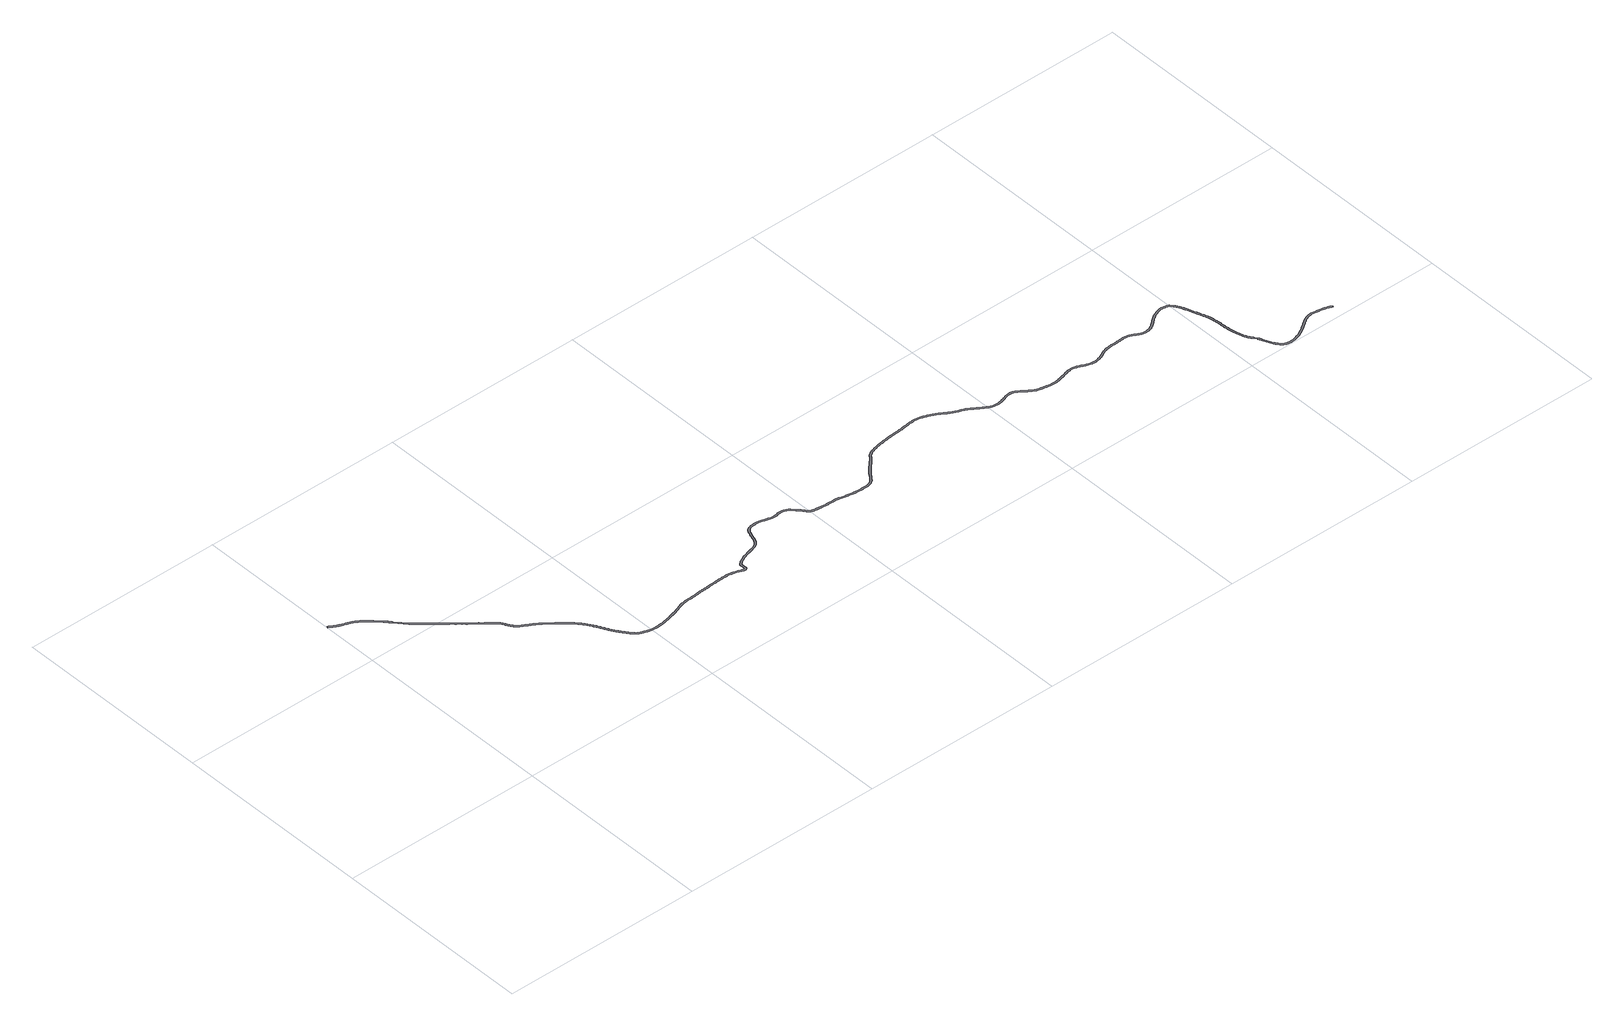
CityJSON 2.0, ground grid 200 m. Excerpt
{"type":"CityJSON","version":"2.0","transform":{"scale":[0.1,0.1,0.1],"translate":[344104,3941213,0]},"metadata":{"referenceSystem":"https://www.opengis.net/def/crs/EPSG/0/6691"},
"CityObjects":{
"road1":{"type":"Road","attributes":{"RoadStructureAttribute.sectionType":"1"},"geometry":[{"type":"MultiSurface","lod":"1","boundaries":[[[0,1,2,3,4,5,6,7,8,9,10,11,12,13,14,15,16,17,18,19,20,21,22,23,24,25,26,27,28,29,30,31,32,33,34,35,36,37,38,39,40,41,42,43,44,45,46,47,48,49,50,51,52,53,54,55,56,57,58,59,60,61,62,63,64,65,66,67,68,69,70,71,72,73,74,75,76,77,78,79,80,81,82,83,84,85,86,87,88,89,90,91,92,93,94,95,96,97,98,99,100,101,102,103,104,105,106,107,108,109,110,111,112,113,114,115,116,117,118,119,120,121,122,123,124,125,126,127,128,129,130,131,132,133,134,135,136,137,138,139,140,141,142,143,144,145,146,147,148,149,150,151,152,153,154,155,156,157,158,159,160,161,162,163,164,165,166,167,168,169,170,171,172,173,174,175,176,177,178,179,180,181,182,183,184,185,186,187,188,189,190,191,192,193,194,195,196,197,198,199,200,201,202,203,204,205,206,207,208,209,210,211,212,213,214,215,216,217,218,219,220,221,222,223,224,225,226,227,228,229,230,231,232,233,234,235,236,237,238,239,240,241,242,243,244,245,246,247,248,249,250,251,252,253,254,255,256,257,258,259,260,261,262,263,264,265,266,267,268,269,270,271,272,273,274,275,276,277,278,279,280,281,282,283,284,285,286,287,288,289,290,291,292,293,294,295,296,297,298,299,300,301,302,303,304,305,306,307,308,309,310,311,312,313,314,315,316,317,318,319,320,321,322,323,324,325,326,327,328,329,330,331,332,333,334,335,336,337,338,339,340,341,342,343,344,345,346,347,348,349,350,351,352,353,354,355,356,357,358,359,360,361,362,363,364,365,366,367,368,369,370,371,372,373,374,375,376,377,378,379,380,381,382,383,384,385,386,387,388,389,390,391,392,393,394,395,396,397,398,399,400,401,402,403,404,405,406,407,408,409,410,411,412,413,414,415,416,417,418,419,420,421,422,423,424,425,426,427,428,429,430,431,432,433,434,435,436,437,438,439,440,441,442,443,444,445,446,447,448,449,450,451,452,453,454,455,456,457,458,459,460,461,462,463,464,465,466,467,468,469,470,471,472,473,474,475,476,477,478,479,480,481,482,483,484,485,486,487,488,489,490,491,492,493,494,495,496,497,498,499,500,501,502,503,504,505,506,507,508,509,510,511,512,513,514,515,516,517,518,519,520,521,522,523,524,525,526,527,528,529,530,531,532,533,534,535,536,537,538,539,540,541,542,543,544,545,546,547,548,549,550,551,552,553,554,555,556,557,558,559,560,561,562,563,564,565,566,567,568,569,570,571,572,573,574,575,576,577,578,579,580,581,582,583,584,585,586,587,588,589,590,591,592,593,594,595,596,597,598,599,600,601,602,603,604,605,606,607,608,609,610,611,612,613,614,615,616,617,618,619,620,621,622,623,624,625,626,627,628,629,630,631,632,633,634,635,636,637,638,639,640,641,642,643,644,645,646,647,648,649,650,651,652,653,654,655,656,657,658,659,660,661,662,663,664,665,666,667,668,669,670,671,672,673,674,675,676,677,678,679,680,681,682,683,684,685,686,687,688,689,690,691,692,693,694,695,696,697,698,699,700,701,702,703,704,705,706,707,708,709,710,711,712,713,714,715,716,717,718,719,720,721,722,723,724,725,726,727,728,729,730,731,732,733,734,735,736,737,738,739,740,741,742,743,744,745,746,747,748,749,750,751,752,753,754,755,756,757,758,759,760,761,762,763,764,765,766,767,768,769,770,771,772,773,774,775,776,777,778,779,780,781,782,783,784,785,786,787,788,789,790,791,792,793,794,795,796,797,798,799,800,801,802,803,804,805,806,807,808,809,810,811,812,813,814,815,816,817,818,819,820,821,822,823,824,825,826,827,828,829,830,831,832,833,834,835,836,837,838,839,840,841,842,843,844,845,846,847,848,849,850,851,852,853,854,855,856,857,858,859,860,861,862,863,864,865,866,867,868,869,870,871,872,873,874,875,876,877,878,879,880,881,882,883,884,885,886,887,888,889,890,891,892,893,894,895,896,897,898,899,900,901,902,903,904,905,906,907,908,909,910,911,912,913,914,915,916,917,918,919,920,921,922,923,924,925,926,927,928,929,930,931,932,933,934,935,936,937,938,939,940,941,942,943,944,945,946,947,948,949,950,951,952,953,954,955,956,957,958,959,960,961,962,963,964,965,966,967,968,969,970,971,972,973,974,975,976,977,978,979,980,981,982,983,984,985,986,987,988,989,990,991,992,993,994,995,996,997,998,999,1000,1001,1002,1003,1004,1005,1006,1007,1008,1009,1010,1011,1012,1013,1014,1015,1016,1017,1018,1019,1020,1021,1022,1023,1024,1025,1026,1027,1028,1029,1030,1031,1032,1033,1034,1035,1036,1037,1038,1039,1040,1041,1042,1043,1044,1045,1046,1047,1048,1049,1050,1051,1052,1053,1054,1055,1056,1057,1058,1059,1060,1061,1062,1063,1064,1065,1066,1067,1068,1069,1070,1071,1072,1073,1074,1075,1076,1077,1078,1079,1080,1081,1082,1083,1084,1085,1086,1087,1088,1089,1090,1091,1092,1093,1094,1095,1096,1097,1098,1099,1100,1101,1102,1103,1104,1105,1106,1107,1108,1109,1110,1111,1112,1113,1114,1115,1116,1117,1118,1119,1120,1121,1122,1123,1124,1125,1126,1127,1128,1129,1130,1131,1132,1133,1134,1135,1136,1137,1138,1139,1140,1141,1142,1143,1144,1145,1146,1147,1148,1149,1150,1151,1152,1153,1154,1155,1156,1157,1158,1159,1160,1161,1162,1163,1164,1165,1166,1167,1168,1169,1170,1171,1172,1173,1174,1175,1176,1177,1178,1179,1180,1181,1182,1183,1184,1185,1186,1187,1188,1189,1190,1191,1192,1193,1194,1195,1196,1197,1198,1199,1200,1201,1202,1203,1204,1205,1206,1207,1208,1209,1210,1211,1212,1213,1214,1215,1216,1217,1218,1219,1220,1221,1222,1223,1224,1225,1226,1227,1228,1229,1230,1231,1232,1233,1234,1235,1236,1237,1238,1239,1240,1241,1242,1243,1244,1245,1246,1247,1248,1249,1250,1251,1252,1253,1254,1255,1256,1257,1258,1259,1260,1261,1262,1263,1264,1265,1266,1267,1268,1269,1270,1271,1272,1273,1274,1275,1276,1277,1278,1279,1280,1281,1282,1283,1284,1285,1286,1287,1288,1289,1290,1291,1292,1293,1294,1295,1296,1297,1298,1299,1300,1301,1302,1303,1304,1305,1306,1307,1308,1309,1310,1311,1312,1313,1314,1315,1316,1317,1318,1319,1320,1321,1322,1323,1324,1325,1326,1327,1328,1329,1330,1331,1332,1333,1334,1335,1336,1337,1338,1339,1340,1341,1342,1343,1344,1345,1346,1347,1348,1349,1350,1351,1352,1353,1354,1355,1356,1357,1358,1359,1360,1361,1362,1363,1364,1365,1366,1367,1368,1369,1370,1371,1372,1373,1374,1375,1376,1377,1378,1379,1380,1381,1382,1383,1384,1385,1386,1387,1388,1389,1390,1391,1392,1393,1394,1395,1396,1397,1398,1399,1400,1401,1402,1403,1404,1405,1406,1407,1408,1409,1410,1411,1412,1413,1414,1415,1416,1417,1418,1419,1420,1421,1422,1423,1424,1425,1426,1427,1428,1429,1430,1431,1432,1433,1434,1435,1436,1437,1438,1439,1440,1441,1442,1443,1444,1445,1446,1447,1448,1449,1450,1451,1452,1453,1454,1455,1456,1457,1458,1459,1460,1461,1462,1463,1464,1465,1466,1467,1468,1469,1470,1471,1472,1473,1474,1475,1476,1477,1478,1479,1480,1481,1482,1483,1484,1485,1486,1487,1488,1489,1490,1491,1492,1493,1494,1495,1496,1497,1498,1499,1500,1501,1502,1503,1504,1505,1506,1507,1508,1509,1510,1511,1512,1513,1514,1515,1516,1517,1518,1519,1520,1521,1522,1523,1524,1525,1526,1527,1528,1529,1530,1531,1532,1533,1534,1535,1536,1537,1538,1539,1540,1541,1542,1543,1544,1545,1546,1547,1548,1549,1550,1551,1552,1553,1554,1555,1556,1557,1558,1559,1560,1561,1562,1563,1564,1565,1566,1567,1568,1569,1570,1571,1572,1573,1574,1575,1576,1577,1578,1579,1580,1581,1582,1583,1584,1585,1586,1587,1588,1589,1590,1591,1592,1593,1594,1595,1596,1597,1598,1599,1600,1601,1602,1603,1604,1605,1606,1607,1608,1609,1610,1611,1612,1613,1614,1615,1616,1617,1618,1619,1620,1621,1622,1623,1624,1625,1626,1627,1628,1629,1630,1631,1632,1633,1634,1635,1636,1637,1638,1639,1640,1641,1642,1643,1644,1645,1646,1647,1648,1649,1650,1651,1652,1653,1654,1655,1656,1657,1658,1659,1660,1661,1662,1663,1664,1665,1666,1667,1668,1669,1670,1671,1672,1673,1674,1675,1676,1677,1678,1679,1680,1681,1682,1683,1684,1685,1686,1687,1688,1689,1690,1691,1692,1693,1694,1695,1696,1697,1698,1699,1700,1701,1702,1703,1704,1705,1706,1707,1708,1709,1710,1711,1712,1713,1714,1715,1716,1717,1718,1719,1720,1721,1722,1723,1724,1725,1726,1727,1728,1729,1730,1731,1732,1733,1734,1735,1736,1737,1738,1739,1740,1741,1742,1743,1744,1745,1746,1747,1748,1749,1750,1751,1752,1753,1754,1755,1756,1757,1758,1759,1760,1761,1762,1763,1764,1765,1766,1767,1768,1769,1770,1771,1772,1773,1774,1775,1776,1777,1778,1779,1780,1781,1782,1783,1784,1785,1786,1787,1788,1789,1790,1791,1792,1793,1794,1795,1796,1797,1798,1799,1800,1801,1802,1803,1804,1805,1806,1807,1808,1809,1810,1811,1812,1813,1814,1815,1816,1817,1818,1819,1820,1821,1822,1823,1824,1825,1826,1827,1828,1829,1830,1831,1832,1833,1834,1835,1836,1837,1838,1839,1840,1841,1842,1843,1844,1845,1846,1847,1848,1849,1850,1851,1852,1853,1854,1855,1856,1857,1858,1859,1860,1861,1862,1863,1864,1865,1866,1867,1868,1869,1870,1871,1872,1873,1874,1875,1876,1877,1878,1879,1880,1881,1882,1883,1884,1885,1886,1887,1888,1889,1890,1891,1892,1893,1894,1895,1896,1897,1898,1899,1900,1901,1902,1903,1904,1905,1906,1907,1908,1909,1910,1911,1912,1913,1914,1915,1916,1917,1918,1919,1920,1921,1922,1923,1924,1925,1926,1927,1928,1929,1930,1931,1932,1933,1934,1935,1936,1937,1938,1939,1940,1941,1942,1943]]]}]}
},
"vertices":[
[14,2558,0],[20,2553,0],[24,2550,0],[29,2547,0],[35,2543,0],[41,2540,0],[47,2536,0],[53,2533,0],[60,2529,0],[67,2526,0],[74,2523,0],[81,2519,0],[89,2516,0],[97,2512,0],[105,2509,0],[114,2505,0],[123,2501,0],[133,2498,0],[142,2495,0],[152,2491,0],[155,2490,0],[161,2488,0],[170,2485,0],[179,2482,0],[188,2478,0],[197,2474,0],[206,2470,0],[215,2465,0],[224,2460,0],[233,2454,0],[242,2449,0],[250,2443,0],[259,2437,0],[267,2431,0],[276,2424,0],[284,2418,0],[292,2411,0],[300,2405,0],[306,2399,0],[312,2394,0],[316,2391,0],[319,2387,0],[325,2378,0],[331,2373,0],[337,2366,0],[345,2359,0],[354,2352,0],[360,2346,0],[362,2344,0],[371,2337,0],[379,2329,0],[387,2322,0],[395,2314,0],[402,2307,0],[408,2300,0],[414,2293,0],[420,2286,0],[426,2279,0],[431,2272,0],[436,2266,0],[440,2261,0],[443,2256,0],[449,2250,0],[542,2144,0],[551,2136,0],[560,2127,0],[571,2118,0],[582,2108,0],[593,2098,0],[604,2089,0],[615,2079,0],[626,2070,0],[637,2061,0],[648,2051,0],[659,2041,0],[670,2031,0],[681,2021,0],[692,2012,0],[703,2002,0],[715,1992,0],[726,1982,0],[738,1973,0],[749,1963,0],[760,1953,0],[772,1944,0],[783,1934,0],[794,1924,0],[805,1915,0],[816,1905,0],[827,1894,0],[838,1885,0],[850,1875,0],[861,1865,0],[872,1855,0],[884,1845,0],[895,1834,0],[897,1833,0],[907,1824,0],[919,1814,0],[930,1805,0],[941,1795,0],[952,1785,0],[963,1776,0],[974,1767,0],[984,1758,0],[994,1749,0],[1005,1740,0],[1015,1731,0],[1025,1723,0],[1034,1714,0],[1044,1706,0],[1054,1698,0],[1063,1691,0],[1072,1684,0],[1080,1677,0],[1088,1671,0],[1095,1664,0],[1102,1657,0],[1108,1650,0],[1114,1642,0],[1119,1633,0],[1124,1624,0],[1129,1614,0],[1134,1604,0],[1140,1594,0],[1145,1584,0],[1151,1575,0],[1156,1566,0],[1162,1557,0],[1169,1548,0],[1176,1539,0],[1184,1531,0],[1192,1524,0],[1200,1518,0],[1209,1512,0],[1218,1507,0],[1226,1502,0],[1234,1497,0],[1243,1492,0],[1251,1487,0],[1259,1482,0],[1267,1477,0],[1275,1473,0],[1284,1468,0],[1292,1463,0],[1301,1458,0],[1309,1453,0],[1317,1448,0],[1325,1443,0],[1334,1437,0],[1342,1431,0],[1351,1425,0],[1360,1419,0],[1369,1413,0],[1378,1406,0],[1387,1398,0],[1397,1390,0],[1406,1382,0],[1416,1374,0],[1425,1366,0],[1435,1358,0],[1444,1350,0],[1454,1342,0],[1463,1334,0],[1472,1327,0],[1482,1320,0],[1491,1313,0],[1499,1306,0],[1508,1298,0],[1517,1290,0],[1526,1282,0],[1534,1273,0],[1543,1265,0],[1551,1257,0],[1560,1248,0],[1568,1240,0],[1576,1232,0],[1584,1223,0],[1591,1215,0],[1598,1207,0],[1605,1199,0],[1612,1190,0],[1618,1182,0],[1625,1174,0],[1631,1165,0],[1638,1156,0],[1644,1146,0],[1651,1136,0],[1657,1126,0],[1663,1115,0],[1669,1104,0],[1675,1094,0],[1681,1083,0],[1686,1073,0],[1691,1062,0],[1697,1051,0],[1702,1041,0],[1708,1030,0],[1713,1020,0],[1719,1010,0],[1724,999,0],[1729,989,0],[1734,979,0],[1740,970,0],[1746,960,0],[1752,950,0],[1758,941,0],[1764,931,0],[1770,922,0],[1777,912,0],[1783,903,0],[1790,894,0],[1797,885,0],[1803,876,0],[1810,868,0],[1816,859,0],[1822,851,0],[1829,843,0],[1835,835,0],[1840,828,0],[1846,822,0],[1851,816,0],[1857,810,0],[1863,804,0],[1869,798,0],[1876,793,0],[1883,789,0],[1890,785,0],[1898,781,0],[1907,777,0],[1916,773,0],[1926,770,0],[1937,766,0],[1948,762,0],[1959,758,0],[1971,755,0],[1982,752,0],[1994,749,0],[2005,747,0],[2016,746,0],[2027,745,0],[2039,744,0],[2050,744,0],[2061,744,0],[2071,744,0],[2081,745,0],[2089,745,0],[2095,745,0],[2100,746,0],[2107,746,0],[2113,746,0],[2121,747,0],[2130,748,0],[2140,750,0],[2151,752,0],[2164,754,0],[2177,757,0],[2190,760,0],[2204,764,0],[2218,767,0],[2232,771,0],[2246,774,0],[2259,778,0],[2274,781,0],[2288,784,0],[2302,789,0],[2305,789,0],[2307,790,0],[2315,793,0],[2328,797,0],[2342,802,0],[2355,807,0],[2369,813,0],[2381,817,0],[2395,822,0],[2408,826,0],[2422,829,0],[2436,831,0],[2450,833,0],[2463,835,0],[2476,836,0],[2488,837,0],[2500,837,0],[2512,837,0],[2524,837,0],[2535,838,0],[2547,838,0],[2559,839,0],[2571,840,0],[2584,841,0],[2596,842,0],[2608,843,0],[2620,844,0],[2634,845,0],[2648,846,0],[2662,847,0],[2677,847,0],[2691,848,0],[2707,849,0],[2722,850,0],[2738,851,0],[2753,852,0],[2767,853,0],[2780,854,0],[2794,854,0],[2807,855,0],[2819,856,0],[2831,856,0],[2844,857,0],[2856,857,0],[2869,858,0],[2882,858,0],[2894,858,0],[2907,858,0],[2919,858,0],[2930,858,0],[2942,857,0],[2953,856,0],[2965,854,0],[2976,852,0],[2988,850,0],[2999,847,0],[3010,843,0],[3022,840,0],[3033,837,0],[3044,833,0],[3054,829,0],[3064,826,0],[3074,821,0],[3083,816,0],[3091,812,0],[3102,814,0],[3113,820,0],[3122,830,0],[3124,838,0],[3125,846,0],[3125,855,0],[3124,864,0],[3123,873,0],[3123,880,0],[3124,886,0],[3125,891,0],[3126,893,0],[3132,898,0],[3138,903,0],[3143,907,0],[3149,912,0],[3157,917,0],[3165,922,0],[3174,927,0],[3184,932,0],[3195,937,0],[3207,941,0],[3219,946,0],[3232,950,0],[3246,954,0],[3259,958,0],[3273,961,0],[3287,965,0],[3301,969,0],[3315,973,0],[3329,977,0],[3343,981,0],[3358,987,0],[3371,994,0],[3383,1003,0],[3394,1013,0],[3403,1024,0],[3411,1036,0],[3417,1048,0],[3423,1061,0],[3428,1074,0],[3432,1087,0],[3436,1102,0],[3438,1109,0],[3440,1116,0],[3445,1130,0],[3450,1143,0],[3454,1154,0],[3459,1164,0],[3464,1172,0],[3469,1178,0],[3474,1182,0],[3477,1184,0],[3486,1189,0],[3487,1190,0],[3490,1192,0],[3494,1194,0],[3500,1196,0],[3508,1199,0],[3517,1200,0],[3527,1202,0],[3537,1203,0],[3547,1203,0],[3558,1203,0],[3569,1202,0],[3580,1201,0],[3592,1200,0],[3604,1197,0],[3617,1194,0],[3630,1191,0],[3643,1187,0],[3656,1183,0],[3669,1179,0],[3682,1175,0],[3695,1172,0],[3707,1168,0],[3718,1166,0],[3729,1165,0],[3740,1165,0],[3750,1166,0],[3760,1167,0],[3769,1169,0],[3779,1171,0],[3789,1173,0],[3799,1174,0],[3808,1174,0],[3818,1175,0],[3827,1174,0],[3836,1172,0],[3845,1170,0],[3855,1167,0],[3863,1163,0],[3871,1159,0],[3879,1153,0],[3887,1146,0],[3895,1138,0],[3903,1130,0],[3913,1121,0],[3922,1112,0],[3930,1103,0],[3939,1094,0],[3947,1085,0],[3954,1076,0],[3961,1067,0],[3967,1058,0],[3973,1050,0],[3980,1042,0],[3985,1036,0],[3991,1031,0],[3996,1026,0],[4002,1023,0],[4006,1020,0],[4011,1017,0],[4017,1015,0],[4023,1013,0],[4030,1011,0],[4037,1009,0],[4044,1008,0],[4052,1006,0],[4061,1005,0],[4072,1004,0],[4083,1002,0],[4095,1001,0],[4108,999,0],[4122,998,0],[4134,996,0],[4147,995,0],[4160,994,0],[4172,993,0],[4185,993,0],[4196,993,0],[4208,993,0],[4220,992,0],[4232,992,0],[4241,992,0],[4252,992,0],[4252,993,0],[4257,993,0],[4264,992,0],[4273,990,0],[4284,987,0],[4296,984,0],[4309,981,0],[4322,978,0],[4335,975,0],[4349,972,0],[4364,969,0],[4379,966,0],[4395,963,0],[4410,960,0],[4424,957,0],[4438,955,0],[4452,953,0],[4465,952,0],[4477,950,0],[4489,950,0],[4501,950,0],[4512,950,0],[4523,950,0],[4535,950,0],[4546,949,0],[4557,949,0],[4568,950,0],[4580,950,0],[4591,952,0],[4602,955,0],[4612,958,0],[4623,963,0],[4632,968,0],[4642,974,0],[4651,982,0],[4659,991,0],[4667,1001,0],[4675,1011,0],[4683,1022,0],[4691,1033,0],[4699,1044,0],[4707,1055,0],[4716,1066,0],[4725,1077,0],[4735,1089,0],[4746,1100,0],[4756,1112,0],[4767,1123,0],[4778,1133,0],[4789,1143,0],[4799,1154,0],[4809,1164,0],[4817,1174,0],[4826,1182,0],[4833,1191,0],[4839,1197,0],[4843,1202,0],[4847,1205,0],[4867,1232,0],[4871,1235,0],[4877,1239,0],[4884,1244,0],[4892,1249,0],[4901,1254,0],[4912,1258,0],[4923,1262,0],[4935,1265,0],[4947,1269,0],[4959,1272,0],[4972,1275,0],[4985,1278,0],[4998,1280,0],[5012,1283,0],[5026,1286,0],[5040,1288,0],[5055,1290,0],[5070,1292,0],[5085,1294,0],[5099,1296,0],[5113,1297,0],[5127,1299,0],[5140,1301,0],[5155,1302,0],[5169,1304,0],[5185,1305,0],[5201,1306,0],[5218,1307,0],[5233,1308,0],[5248,1309,0],[5263,1310,0],[5278,1311,0],[5293,1312,0],[5308,1314,0],[5323,1316,0],[5338,1318,0],[5354,1320,0],[5368,1322,0],[5382,1324,0],[5395,1325,0],[5407,1326,0],[5419,1327,0],[5430,1328,0],[5441,1328,0],[5452,1327,0],[5463,1325,0],[5474,1322,0],[5486,1320,0],[5497,1317,0],[5509,1314,0],[5521,1310,0],[5532,1306,0],[5543,1301,0],[5555,1297,0],[5565,1292,0],[5576,1287,0],[5586,1282,0],[5597,1277,0],[5608,1271,0],[5619,1266,0],[5630,1260,0],[5641,1254,0],[5652,1247,0],[5663,1240,0],[5674,1232,0],[5684,1225,0],[5695,1218,0],[5706,1211,0],[5717,1204,0],[5728,1198,0],[5739,1192,0],[5750,1187,0],[5762,1182,0],[5774,1177,0],[5786,1172,0],[5799,1168,0],[5812,1163,0],[5824,1158,0],[5836,1153,0],[5847,1147,0],[5858,1141,0],[5869,1134,0],[5879,1127,0],[5890,1121,0],[5900,1114,0],[5910,1107,0],[5920,1100,0],[5931,1093,0],[5941,1086,0],[5952,1079,0],[5962,1071,0],[5973,1064,0],[5983,1058,0],[5993,1052,0],[6004,1046,0],[6014,1040,0],[6025,1035,0],[6036,1031,0],[6048,1027,0],[6060,1025,0],[6071,1023,0],[6083,1023,0],[6095,1022,0],[6107,1023,0],[6119,1025,0],[6131,1026,0],[6142,1029,0],[6153,1031,0],[6164,1035,0],[6175,1038,0],[6186,1042,0],[6197,1046,0],[6208,1050,0],[6219,1053,0],[6231,1055,0],[6242,1057,0],[6253,1057,0],[6265,1057,0],[6277,1055,0],[6288,1052,0],[6299,1048,0],[6305,1045,0],[6309,1042,0],[6320,1035,0],[6331,1028,0],[6341,1020,0],[6352,1012,0],[6362,1003,0],[6373,995,0],[6384,987,0],[6396,979,0],[6407,972,0],[6418,965,0],[6429,958,0],[6439,952,0],[6449,947,0],[6460,942,0],[6471,939,0],[6481,936,0],[6492,934,0],[6502,932,0],[6512,931,0],[6522,929,0],[6532,927,0],[6542,925,0],[6552,923,0],[6562,921,0],[6573,918,0],[6583,916,0],[6594,914,0],[6605,913,0],[6616,913,0],[6628,913,0],[6639,913,0],[6651,914,0],[6663,916,0],[6676,918,0],[6688,921,0],[6702,924,0],[6716,927,0],[6730,931,0],[6744,934,0],[6757,938,0],[6770,941,0],[6782,945,0],[6794,948,0],[6806,951,0],[6817,953,0],[6828,955,0],[6839,956,0],[6850,956,0],[6861,955,0],[6872,954,0],[6884,952,0],[6895,949,0],[6906,946,0],[6917,942,0],[6927,937,0],[6937,932,0],[6948,927,0],[6959,921,0],[6970,916,0],[6982,911,0],[6994,907,0],[7006,904,0],[7019,901,0],[7030,898,0],[7042,897,0],[7052,896,0],[7063,895,0],[7072,896,0],[7081,897,0],[7090,898,0],[7100,900,0],[7109,902,0],[7119,904,0],[7129,907,0],[7140,911,0],[7151,915,0],[7161,920,0],[7173,925,0],[7183,930,0],[7194,936,0],[7204,941,0],[7213,945,0],[7222,949,0],[7231,952,0],[7241,954,0],[7252,957,0],[7263,958,0],[7274,959,0],[7286,960,0],[7298,961,0],[7311,962,0],[7325,962,0],[7338,962,0],[7351,962,0],[7365,962,0],[7379,963,0],[7392,964,0],[7405,965,0],[7418,966,0],[7430,967,0],[7443,967,0],[7455,966,0],[7467,965,0],[7477,964,0],[7487,961,0],[7497,958,0],[7507,954,0],[7516,950,0],[7526,945,0],[7535,939,0],[7545,933,0],[7555,927,0],[7566,922,0],[7577,917,0],[7588,912,0],[7599,908,0],[7610,905,0],[7621,903,0],[7632,902,0],[7642,902,0],[7652,903,0],[7662,904,0],[7672,907,0],[7682,910,0],[7691,913,0],[7700,917,0],[7708,922,0],[7716,926,0],[7725,931,0],[7732,937,0],[7740,942,0],[7747,948,0],[7755,954,0],[7763,960,0],[7770,966,0],[7777,972,0],[7784,978,0],[7791,984,0],[7797,989,0],[7805,994,0],[7812,999,0],[7820,1004,0],[7827,1009,0],[7835,1014,0],[7842,1018,0],[7850,1022,0],[7858,1026,0],[7867,1029,0],[7876,1032,0],[7884,1035,0],[7892,1038,0],[7900,1040,0],[7907,1042,0],[7915,1043,0],[7923,1044,0],[7930,1044,0],[7938,1044,0],[7946,1044,0],[7953,1043,0],[7961,1041,0],[7969,1040,0],[7976,1038,0],[7984,1036,0],[7991,1033,0],[7997,1031,0],[8004,1023,0],[8010,1018,0],[8014,1013,0],[8019,1008,0],[8024,1002,0],[8029,995,0],[8033,988,0],[8038,981,0],[8042,972,0],[8047,963,0],[8051,954,0],[8056,944,0],[8060,933,0],[8065,922,0],[8069,910,0],[8074,899,0],[8077,888,0],[8081,876,0],[8085,864,0],[8089,853,0],[8093,841,0],[8098,829,0],[8102,817,0],[8106,806,0],[8110,796,0],[8114,786,0],[8117,776,0],[8121,766,0],[8124,756,0],[8127,747,0],[8130,737,0],[8134,728,0],[8137,719,0],[8139,711,0],[8142,704,0],[8144,695,0],[8146,686,0],[8148,676,0],[8150,666,0],[8152,655,0],[8153,645,0],[8155,634,0],[8156,624,0],[8157,614,0],[8158,604,0],[8158,593,0],[8159,583,0],[8159,572,0],[8160,561,0],[8160,550,0],[8161,537,0],[8161,524,0],[8162,512,0],[8163,499,0],[8164,487,0],[8166,475,0],[8168,464,0],[8170,453,0],[8172,442,0],[8174,431,0],[8176,421,0],[8179,410,0],[8181,399,0],[8184,388,0],[8187,376,0],[8190,364,0],[8193,352,0],[8197,341,0],[8201,330,0],[8205,320,0],[8209,311,0],[8214,302,0],[8219,293,0],[8224,285,0],[8229,278,0],[8234,271,0],[8239,265,0],[8242,260,0],[8247,254,0],[8266,227,0],[8267,223,0],[8273,207,0],[8279,191,0],[8286,176,0],[8292,161,0],[8298,146,0],[8305,132,0],[8312,117,0],[8319,104,0],[8327,91,0],[8334,78,0],[8342,67,0],[8350,56,0],[8358,47,0],[8365,40,0],[8372,34,0],[8378,30,0],[8382,27,0],[8390,22,0],[8396,19,0],[8402,17,0],[8408,15,0],[8415,13,0],[8421,12,0],[8427,11,0],[8434,9,0],[8443,8,0],[8453,7,0],[8464,8,0],[8477,9,0],[8491,11,0],[8505,14,0],[8518,18,0],[8532,22,0],[8545,27,0],[8559,32,0],[8572,38,0],[8585,44,0],[8599,52,0],[8612,59,0],[8625,68,0],[8638,76,0],[8650,84,0],[8662,91,0],[8672,99,0],[8682,106,0],[8692,113,0],[8702,120,0],[8711,126,0],[8721,132,0],[8730,139,0],[8739,144,0],[8748,149,0],[8757,153,0],[8766,157,0],[8776,160,0],[8787,162,0],[8799,164,0],[8810,165,0],[8822,166,0],[8834,166,0],[8846,164,0],[8860,162,0],[8874,160,0],[8889,157,0],[8905,154,0],[8920,151,0],[8935,148,0],[8949,144,0],[8961,141,0],[8971,138,0],[8980,135,0],[8986,132,0],[8995,128,0],[9000,126,0],[9007,123,0],[9012,121,0],[9019,137,0],[9015,139,0],[9008,142,0],[9002,145,0],[8993,149,0],[8986,152,0],[8977,155,0],[8966,158,0],[8953,162,0],[8939,165,0],[8924,169,0],[8908,172,0],[8893,175,0],[8877,177,0],[8863,180,0],[8849,182,0],[8835,184,0],[8821,184,0],[8809,183,0],[8796,182,0],[8784,180,0],[8772,177,0],[8761,174,0],[8750,170,0],[8740,165,0],[8730,160,0],[8720,154,0],[8711,147,0],[8701,141,0],[8692,135,0],[8682,128,0],[8672,121,0],[8662,114,0],[8651,106,0],[8640,99,0],[8628,91,0],[8616,83,0],[8603,75,0],[8590,67,0],[8577,60,0],[8564,54,0],[8552,48,0],[8539,44,0],[8526,39,0],[8513,35,0],[8500,32,0],[8487,29,0],[8475,26,0],[8463,26,0],[8453,25,0],[8445,26,0],[8437,27,0],[8431,28,0],[8424,29,0],[8420,30,0],[8413,32,0],[8408,34,0],[8404,36,0],[8399,38,0],[8392,42,0],[8388,45,0],[8383,48,0],[8378,53,0],[8371,60,0],[8364,68,0],[8357,77,0],[8350,88,0],[8342,100,0],[8335,112,0],[8328,126,0],[8321,139,0],[8315,153,0],[8308,168,0],[8302,183,0],[8296,198,0],[8290,213,0],[8284,229,0],[8282,235,0],[8261,264,0],[8257,271,0],[8253,276,0],[8248,281,0],[8244,288,0],[8239,295,0],[8234,302,0],[8229,310,0],[8225,318,0],[8221,327,0],[8218,337,0],[8214,347,0],[8211,357,0],[8207,369,0],[8204,380,0],[8201,392,0],[8199,403,0],[8196,414,0],[8194,424,0],[8191,435,0],[8189,446,0],[8187,457,0],[8185,467,0],[8183,478,0],[8182,489,0],[8181,501,0],[8180,513,0],[8179,525,0],[8179,538,0],[8178,550,0],[8178,562,0],[8177,573,0],[8177,583,0],[8176,594,0],[8176,605,0],[8175,616,0],[8174,626,0],[8173,636,0],[8171,647,0],[8169,658,0],[8168,669,0],[8166,679,0],[8164,690,0],[8162,700,0],[8159,709,0],[8157,717,0],[8154,725,0],[8151,734,0],[8148,743,0],[8145,753,0],[8141,762,0],[8138,772,0],[8134,782,0],[8131,792,0],[8127,802,0],[8123,813,0],[8119,824,0],[8114,835,0],[8110,847,0],[8106,859,0],[8102,870,0],[8098,882,0],[8094,893,0],[8090,905,0],[8086,917,0],[8082,928,0],[8077,940,0],[8072,951,0],[8068,962,0],[8063,972,0],[8058,981,0],[8053,990,0],[8048,998,0],[8043,1006,0],[8038,1013,0],[8033,1019,0],[8027,1025,0],[8022,1031,0],[8017,1035,0],[8009,1046,0],[8004,1047,0],[7997,1050,0],[7989,1053,0],[7981,1055,0],[7973,1057,0],[7965,1059,0],[7956,1061,0],[7947,1062,0],[7939,1062,0],[7930,1062,0],[7921,1062,0],[7913,1061,0],[7904,1059,0],[7895,1057,0],[7887,1055,0],[7878,1052,0],[7870,1049,0],[7861,1046,0],[7852,1042,0],[7843,1039,0],[7834,1034,0],[7825,1030,0],[7817,1024,0],[7810,1020,0],[7802,1014,0],[7794,1009,0],[7787,1004,0],[7779,998,0],[7772,992,0],[7765,986,0],[7758,980,0],[7751,974,0],[7744,968,0],[7736,962,0],[7729,957,0],[7722,951,0],[7715,946,0],[7707,942,0],[7700,937,0],[7692,934,0],[7684,930,0],[7676,927,0],[7667,924,0],[7659,922,0],[7650,921,0],[7642,920,0],[7633,920,0],[7624,921,0],[7614,923,0],[7604,926,0],[7594,929,0],[7584,933,0],[7574,938,0],[7564,943,0],[7554,949,0],[7544,955,0],[7535,960,0],[7524,966,0],[7514,971,0],[7503,975,0],[7492,979,0],[7481,981,0],[7469,983,0],[7456,984,0],[7443,985,0],[7430,985,0],[7417,984,0],[7404,983,0],[7391,982,0],[7378,981,0],[7364,980,0],[7351,980,0],[7338,980,0],[7324,980,0],[7311,980,0],[7297,979,0],[7285,978,0],[7272,977,0],[7260,976,0],[7249,974,0],[7237,972,0],[7226,969,0],[7216,966,0],[7205,961,0],[7196,957,0],[7186,952,0],[7175,946,0],[7165,941,0],[7154,936,0],[7144,932,0],[7134,928,0],[7124,924,0],[7114,922,0],[7105,920,0],[7096,918,0],[7088,916,0],[7079,915,0],[7071,914,0],[7062,913,0],[7053,914,0],[7044,914,0],[7034,916,0],[7023,918,0],[7011,921,0],[7000,925,0],[6988,928,0],[6977,932,0],[6966,937,0],[6956,943,0],[6946,948,0],[6935,953,0],[6923,959,0],[6912,963,0],[6900,966,0],[6888,969,0],[6876,972,0],[6863,973,0],[6851,974,0],[6838,974,0],[6826,973,0],[6813,971,0],[6802,969,0],[6790,966,0],[6778,962,0],[6765,959,0],[6752,955,0],[6739,952,0],[6725,948,0],[6712,945,0],[6698,941,0],[6684,938,0],[6672,935,0],[6660,933,0],[6649,932,0],[6638,931,0],[6628,931,0],[6617,931,0],[6606,931,0],[6597,932,0],[6587,934,0],[6577,936,0],[6566,938,0],[6556,940,0],[6546,943,0],[6535,945,0],[6525,947,0],[6515,949,0],[6505,950,0],[6495,952,0],[6485,953,0],[6476,956,0],[6466,959,0],[6457,963,0],[6448,968,0],[6438,974,0],[6428,980,0],[6417,987,0],[6406,994,0],[6395,1001,0],[6384,1009,0],[6373,1017,0],[6363,1026,0],[6352,1034,0],[6341,1043,0],[6330,1050,0],[6319,1058,0],[6314,1060,0],[6307,1064,0],[6294,1069,0],[6281,1073,0],[6267,1075,0],[6254,1075,0],[6240,1075,0],[6227,1073,0],[6215,1070,0],[6203,1067,0],[6191,1063,0],[6180,1059,0],[6169,1055,0],[6158,1052,0],[6149,1049,0],[6139,1046,0],[6128,1044,0],[6117,1043,0],[6106,1041,0],[6095,1040,0],[6084,1041,0],[6073,1041,0],[6063,1042,0],[6052,1045,0],[6042,1048,0],[6032,1052,0],[6022,1056,0],[6012,1062,0],[6002,1067,0],[5992,1073,0],[5982,1080,0],[5972,1086,0],[5962,1093,0],[5952,1100,0],[5941,1108,0],[5931,1115,0],[5920,1122,0],[5910,1129,0],[5900,1136,0],[5889,1143,0],[5878,1149,0],[5867,1156,0],[5856,1163,0],[5843,1169,0],[5831,1175,0],[5818,1180,0],[5805,1185,0],[5792,1189,0],[5780,1194,0],[5769,1198,0],[5758,1203,0],[5747,1208,0],[5737,1214,0],[5726,1220,0],[5716,1226,0],[5705,1233,0],[5694,1240,0],[5684,1247,0],[5673,1255,0],[5661,1262,0],[5650,1269,0],[5638,1276,0],[5627,1282,0],[5616,1287,0],[5605,1293,0],[5595,1298,0],[5584,1303,0],[5573,1308,0],[5561,1313,0],[5550,1318,0],[5538,1322,0],[5526,1327,0],[5514,1331,0],[5502,1334,0],[5490,1337,0],[5478,1340,0],[5466,1342,0],[5454,1344,0],[5442,1346,0],[5430,1346,0],[5418,1345,0],[5406,1344,0],[5393,1343,0],[5380,1341,0],[5366,1340,0],[5351,1338,0],[5336,1335,0],[5321,1334,0],[5306,1332,0],[5291,1330,0],[5276,1329,0],[5262,1328,0],[5247,1327,0],[5232,1326,0],[5217,1325,0],[5200,1324,0],[5184,1323,0],[5168,1322,0],[5153,1320,0],[5139,1319,0],[5124,1317,0],[5111,1315,0],[5097,1314,0],[5082,1312,0],[5068,1310,0],[5052,1308,0],[5037,1306,0],[5023,1303,0],[5008,1301,0],[4994,1298,0],[4981,1295,0],[4968,1292,0],[4955,1289,0],[4942,1286,0],[4930,1282,0],[4917,1279,0],[4906,1275,0],[4905,1275,0],[4894,1270,0],[4884,1265,0],[4875,1259,0],[4867,1254,0],[4860,1249,0],[4854,1245,0],[4833,1217,0],[4830,1214,0],[4826,1209,0],[4820,1203,0],[4813,1195,0],[4804,1186,0],[4795,1176,0],[4786,1166,0],[4776,1156,0],[4765,1146,0],[4754,1136,0],[4743,1124,0],[4732,1112,0],[4722,1101,0],[4712,1089,0],[4702,1078,0],[4693,1067,0],[4684,1055,0],[4676,1043,0],[4668,1032,0],[4661,1022,0],[4653,1012,0],[4646,1003,0],[4638,995,0],[4631,989,0],[4623,983,0],[4615,979,0],[4606,975,0],[4597,972,0],[4587,970,0],[4578,968,0],[4567,967,0],[4557,967,0],[4546,967,0],[4535,968,0],[4524,968,0],[4512,968,0],[4501,968,0],[4490,968,0],[4479,968,0],[4467,970,0],[4454,971,0],[4441,973,0],[4427,975,0],[4413,978,0],[4398,980,0],[4382,983,0],[4367,986,0],[4353,989,0],[4339,992,0],[4326,995,0],[4313,999,0],[4301,1002,0],[4289,1005,0],[4277,1008,0],[4266,1010,0],[4258,1011,0],[4249,1011,0],[4241,1010,0],[4232,1010,0],[4221,1010,0],[4209,1011,0],[4197,1011,0],[4185,1011,0],[4173,1011,0],[4161,1012,0],[4149,1013,0],[4136,1014,0],[4124,1016,0],[4110,1017,0],[4098,1018,0],[4085,1020,0],[4074,1022,0],[4064,1023,0],[4055,1024,0],[4047,1026,0],[4040,1027,0],[4034,1028,0],[4028,1030,0],[4024,1031,0],[4020,1033,0],[4016,1035,0],[4011,1038,0],[4007,1041,0],[4003,1044,0],[3998,1049,0],[3993,1054,0],[3987,1061,0],[3982,1069,0],[3975,1077,0],[3968,1087,0],[3961,1096,0],[3952,1106,0],[3943,1115,0],[3934,1125,0],[3925,1134,0],[3916,1143,0],[3907,1151,0],[3899,1160,0],[3890,1167,0],[3881,1174,0],[3871,1180,0],[3861,1184,0],[3850,1187,0],[3840,1190,0],[3829,1192,0],[3818,1193,0],[3808,1192,0],[3797,1192,0],[3786,1191,0],[3776,1189,0],[3766,1187,0],[3756,1185,0],[3747,1183,0],[3739,1183,0],[3731,1183,0],[3721,1184,0],[3711,1186,0],[3699,1189,0],[3687,1192,0],[3674,1196,0],[3661,1200,0],[3648,1204,0],[3634,1208,0],[3621,1212,0],[3607,1215,0],[3594,1217,0],[3582,1219,0],[3570,1220,0],[3559,1221,0],[3547,1221,0],[3536,1221,0],[3525,1220,0],[3514,1218,0],[3504,1216,0],[3495,1213,0],[3487,1211,0],[3481,1208,0],[3474,1203,0],[3468,1200,0],[3462,1196,0],[3456,1190,0],[3450,1182,0],[3444,1173,0],[3438,1162,0],[3433,1149,0],[3428,1136,0],[3423,1122,0],[3423,1120,0],[3419,1107,0],[3415,1093,0],[3411,1080,0],[3406,1067,0],[3401,1056,0],[3395,1045,0],[3389,1035,0],[3381,1025,0],[3372,1017,0],[3362,1010,0],[3350,1003,0],[3338,998,0],[3324,994,0],[3310,990,0],[3296,986,0],[3282,983,0],[3268,979,0],[3255,975,0],[3241,971,0],[3227,967,0],[3213,963,0],[3200,958,0],[3188,953,0],[3176,948,0],[3166,942,0],[3156,937,0],[3147,932,0],[3139,927,0],[3132,922,0],[3126,917,0],[3120,911,0],[3113,905,0],[3108,898,0],[3106,890,0],[3105,881,0],[3105,872,0],[3106,863,0],[3107,854,0],[3107,847,0],[3106,842,0],[3106,839,0],[3102,834,0],[3096,831,0],[3094,831,0],[3092,832,0],[3081,838,0],[3071,842,0],[3060,846,0],[3049,850,0],[3039,854,0],[3027,857,0],[3015,861,0],[3004,864,0],[2992,867,0],[2980,870,0],[2968,872,0],[2956,874,0],[2944,875,0],[2931,876,0],[2919,876,0],[2907,876,0],[2894,876,0],[2881,876,0],[2868,876,0],[2855,875,0],[2843,875,0],[2830,874,0],[2818,874,0],[2806,873,0],[2793,872,0],[2779,871,0],[2766,871,0],[2752,870,0],[2737,869,0],[2721,868,0],[2705,867,0],[2690,866,0],[2676,865,0],[2661,865,0],[2647,864,0],[2633,863,0],[2619,862,0],[2606,861,0],[2594,860,0],[2582,859,0],[2570,858,0],[2558,857,0],[2546,856,0],[2534,856,0],[2523,855,0],[2512,855,0],[2500,855,0],[2488,855,0],[2475,854,0],[2461,853,0],[2448,851,0],[2434,849,0],[2419,847,0],[2404,843,0],[2389,839,0],[2375,834,0],[2362,829,0],[2349,824,0],[2335,819,0],[2322,814,0],[2309,810,0],[2307,809,0],[2305,808,0],[2297,806,0],[2283,802,0],[2269,798,0],[2255,795,0],[2241,792,0],[2227,788,0],[2214,784,0],[2200,781,0],[2186,778,0],[2173,775,0],[2160,772,0],[2148,769,0],[2137,767,0],[2127,766,0],[2118,765,0],[2111,764,0],[2106,764,0],[2100,764,0],[2094,763,0],[2088,763,0],[2080,763,0],[2071,762,0],[2060,762,0],[2050,762,0],[2039,762,0],[2029,763,0],[2018,764,0],[2008,765,0],[1997,767,0],[1987,769,0],[1976,772,0],[1965,776,0],[1954,779,0],[1943,783,0],[1932,787,0],[1922,790,0],[1913,794,0],[1906,797,0],[1898,801,0],[1892,804,0],[1886,808,0],[1880,812,0],[1875,817,0],[1870,822,0],[1865,828,0],[1860,834,0],[1854,840,0],[1849,847,0],[1843,854,0],[1837,862,0],[1831,870,0],[1824,878,0],[1818,887,0],[1811,896,0],[1804,905,0],[1798,913,0],[1792,922,0],[1785,932,0],[1779,941,0],[1773,950,0],[1767,960,0],[1761,970,0],[1756,979,0],[1750,988,0],[1745,998,0],[1740,1008,0],[1735,1018,0],[1729,1028,0],[1724,1038,0],[1718,1049,0],[1713,1060,0],[1708,1070,0],[1702,1081,0],[1697,1092,0],[1691,1103,0],[1685,1113,0],[1679,1124,0],[1672,1135,0],[1666,1145,0],[1659,1156,0],[1652,1166,0],[1646,1175,0],[1639,1184,0],[1633,1193,0],[1626,1202,0],[1619,1210,0],[1612,1219,0],[1605,1227,0],[1597,1235,0],[1589,1244,0],[1581,1252,0],[1573,1261,0],[1564,1269,0],[1555,1278,0],[1547,1286,0],[1538,1295,0],[1529,1303,0],[1520,1311,0],[1511,1319,0],[1502,1327,0],[1493,1334,0],[1483,1341,0],[1474,1349,0],[1465,1356,0],[1455,1363,0],[1446,1371,0],[1437,1379,0],[1427,1388,0],[1418,1396,0],[1408,1404,0],[1399,1412,0],[1389,1420,0],[1380,1427,0],[1370,1434,0],[1361,1440,0],[1352,1446,0],[1344,1452,0],[1335,1458,0],[1327,1464,0],[1318,1469,0],[1310,1474,0],[1301,1479,0],[1293,1483,0],[1285,1488,0],[1276,1493,0],[1268,1498,0],[1260,1503,0],[1252,1508,0],[1244,1512,0],[1235,1517,0],[1227,1522,0],[1219,1527,0],[1211,1532,0],[1203,1538,0],[1198,1542,0],[1196,1544,0],[1189,1551,0],[1183,1559,0],[1177,1567,0],[1172,1576,0],[1166,1585,0],[1161,1593,0],[1155,1603,0],[1150,1612,0],[1145,1622,0],[1140,1632,0],[1135,1642,0],[1129,1652,0],[1122,1661,0],[1115,1669,0],[1108,1677,0],[1100,1684,0],[1092,1691,0],[1083,1698,0],[1074,1705,0],[1065,1712,0],[1056,1720,0],[1046,1728,0],[1036,1736,0],[1026,1745,0],[1016,1753,0],[1006,1762,0],[996,1771,0],[986,1780,0],[975,1789,0],[964,1799,0],[953,1809,0],[942,1818,0],[930,1828,0],[919,1838,0],[910,1846,0],[907,1848,0],[896,1858,0],[884,1868,0],[873,1878,0],[862,1888,0],[851,1898,0],[839,1908,0],[828,1918,0],[817,1928,0],[806,1938,0],[795,1948,0],[783,1957,0],[772,1967,0],[761,1977,0],[749,1987,0],[738,1996,0],[726,2006,0],[715,2016,0],[704,2025,0],[693,2035,0],[682,2044,0],[671,2054,0],[660,2064,0],[649,2074,0],[638,2084,0],[627,2093,0],[616,2102,0],[605,2112,0],[594,2121,0],[583,2131,0],[572,2141,0],[563,2150,0],[554,2157,0],[462,2262,0],[457,2268,0],[454,2272,0],[450,2277,0],[445,2283,0],[440,2290,0],[434,2297,0],[428,2304,0],[422,2312,0],[415,2319,0],[407,2327,0],[399,2335,0],[391,2343,0],[383,2350,0],[374,2358,0],[365,2365,0],[357,2373,0],[350,2380,0],[343,2386,0],[339,2390,0],[333,2398,0],[329,2403,0],[324,2408,0],[318,2413,0],[311,2418,0],[304,2425,0],[295,2432,0],[287,2439,0],[278,2445,0],[269,2452,0],[260,2458,0],[251,2464,0],[242,2470,0],[233,2475,0],[223,2481,0],[214,2486,0],[212,2487,0],[205,2490,0],[195,2494,0],[186,2498,0],[176,2502,0],[167,2505,0],[158,2509,0],[148,2512,0],[138,2515,0],[129,2518,0],[120,2522,0],[112,2525,0],[104,2529,0],[96,2532,0],[89,2536,0],[82,2539,0],[75,2542,0],[68,2545,0],[62,2549,0],[56,2552,0],[50,2556,0],[44,2559,0],[39,2562,0],[35,2565,0],[31,2568,0],[25,2573,0],[13,2580,0],[4,2564,0]
]}
